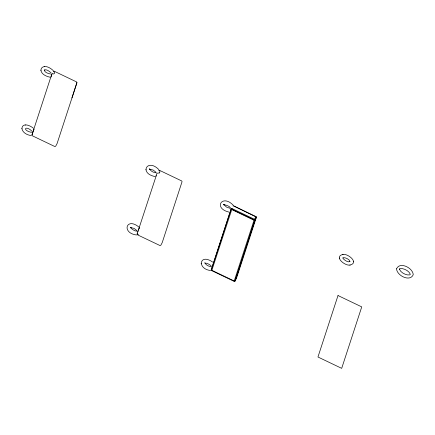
<?xml version="1.0" encoding="UTF-8"?>
<svg xmlns="http://www.w3.org/2000/svg" width="435" height="435" viewBox="0 0 435 435"><rect width="100%" height="100%" fill="white"/><g stroke="black" fill="none" stroke-linecap="round" stroke-linejoin="round"><path stroke-width="0.65" d="M137.069 234.166L137.204 233.59M136.525 234.976C121.115 233.073 126.416 216.412 139.216 227.326M130.565 227.304L130.282 227.733L130.511 227.521C129.701 227.103 134.246 231.572 137.003 231.137M155.018 176.561C138.808 173.315 147.394 157.905 158.867 169.623M210.48 270.51C196.653 268.825 199.643 252.86 212.633 262.071M228.832 212.052C213.139 208.256 222.051 193.852 233.068 205.037M76.935 82.563L71.982 97.853M234.182 281.081L254.035 220.224L255.959 216.586A0.756 0.658 18.1 0 1 256.329 217.489L236.499 278.259L235.188 280.733A0.756 0.658 18.1 0 1 234.204 280.988L211.834 270.287A0.756 0.658 18.1 0 1 211.464 269.379L231.295 208.615A0.756 0.364 27.9 0 1 232.083 208.588L254.459 219.289A0.756 0.364 27.9 0 1 255.019 219.969L235.188 280.733A0.756 0.364 27.9 0 1 234.655 280.852M130.582 227.336L130.462 227.619L130.837 227.592M149.629 168.97L149.33 169.367L149.629 168.97L149.993 169.215C150.325 170.906 153.789 172.755 156.051 172.771M204.885 262.925C204.51 263.273 205.092 263.376 204.901 262.86M32.821 132.436L32.098 134.622L32.407 135.154M156.127 175.669L155.931 176.311M232.948 205.842A0.756 0.658 18.1 0 1 233.59 205.88L255.769 216.815A0.756 0.364 27.9 0 1 256.329 217.489L255.019 219.969A0.756 0.658 18.1 0 1 254.035 220.224L231.659 209.523A0.756 0.658 18.1 0 1 231.295 208.615M156.252 175.223L156.132 175.658M32.837 132.37L33.691 130.087M223.889 204.711L223.655 204.928L223.922 204.629M137.694 232.111L137.846 231.676M137.612 232.41L137.389 233.057M137.982 231.333L156.029 176.354M233.59 205.88L255.959 216.586M31.956 134.899L51.787 74.129M76.87 82.9L57.088 143.55L55.664 146.242L54.734 146.497L32.359 135.791M254.709 220.42L255.334 218.5M156.306 175.071L156.975 173.233L159.34 172.951M137.221 233.541L137.362 233.127M137.982 231.338L137.857 231.654M138.352 230.142L139.01 228.734M223.927 204.591C223.856 204.695 229.43 205.516 230.523 208.028M33.827 129.799L34.126 129.228M139.113 228.538L139.407 228.016M232.083 208.588L211.829 270.38L211.997 270.108M234.373 280.809L234.193 281.086M51.031 77.071L51.934 73.83L52.287 73.722M159.351 172.945L159.966 171.787L159.553 170.678M158.612 170.237L159.514 170.634M52.352 73.727C53.886 74.717 55.936 72.656 53.701 71.601M53.271 71.53L53.608 71.552M138.499 234.726L137.09 234.264M149.885 169.226L149.341 169.378L149.678 169.112M53.385 70.709C41.619 59.682 34.278 73.705 49.976 77.196M33.538 128.281C20.222 118.233 17.057 133.686 31.51 135.628M342.764 254.448C333.58 256.819 345.167 266.28 350.137 265.04C359.321 262.669 347.739 253.208 342.764 254.448L343.084 254.431M149.819 169.231L153.245 170.096L156.127 172.374M130.772 227.597L134.051 228.391L137.009 230.642M44.229 66.664L44.544 66.653M25.181 125.03L25.496 125.019M349.822 265.056L350.137 265.04M50.601 74.042C40.999 72.21 44.207 66.153 51.134 73.004M31.554 132.409C21.391 130.152 25.763 124.731 32.087 131.37M230.012 208.316L226.477 207.071L224.003 204.673M210.97 266.682C208.849 266.503 205.554 264.779 205.271 263.142C206.533 262.974 210.246 264.447 211.475 266.394M54.141 71.188L76.516 81.894L76.93 82.536M159.286 170.226L181.656 180.927L182.08 181.623L162.222 242.583L160.836 245.231L160.064 245.59L137.493 234.824M353.541 261.555L353.486 261.256M21.832 128.82L21.783 128.521M339.365 257.933L339.42 258.232M201.16 263.479L201.22 263.822M145.883 169.552L145.942 169.895M40.83 70.155L40.879 70.454M236.189 277.383A0.756 0.658 18.1 0 1 236.499 278.259A0.756 0.364 27.9 0 1 235.77 278.313M211.622 269.771A0.756 0.364 27.9 0 1 211.464 269.379M342.938 257.89C344.09 257.264 347.027 258.259 348.381 259.461C349.773 259.951 349.919 262.425 349.968 261.5C348.163 263.316 341.894 258.265 342.938 257.884M396.557 268.792C396.78 275.583 409.993 282.25 413.234 274.735C413.011 267.944 399.798 261.277 396.557 268.792M399.564 268.971L399.596 269.521C400.842 272.718 406.355 275.513 409.596 274.915L410.227 274.556L410.194 274.006C408.949 270.809 403.43 268.014 400.189 268.612L399.526 269.221L399.591 268.933M44.408 70.138L44.859 69.921L44.381 70.138M231.099 208.843L211.04 270.314L234.769 281.668L254.828 220.197L231.099 208.843M338.017 295.534L317.958 356.999L341.682 368.353L361.741 306.887L338.017 295.534M224.313 204.776L224.036 204.798L224.313 204.776M130.946 227.581L130.663 227.603L130.946 227.581"/></g></svg>
